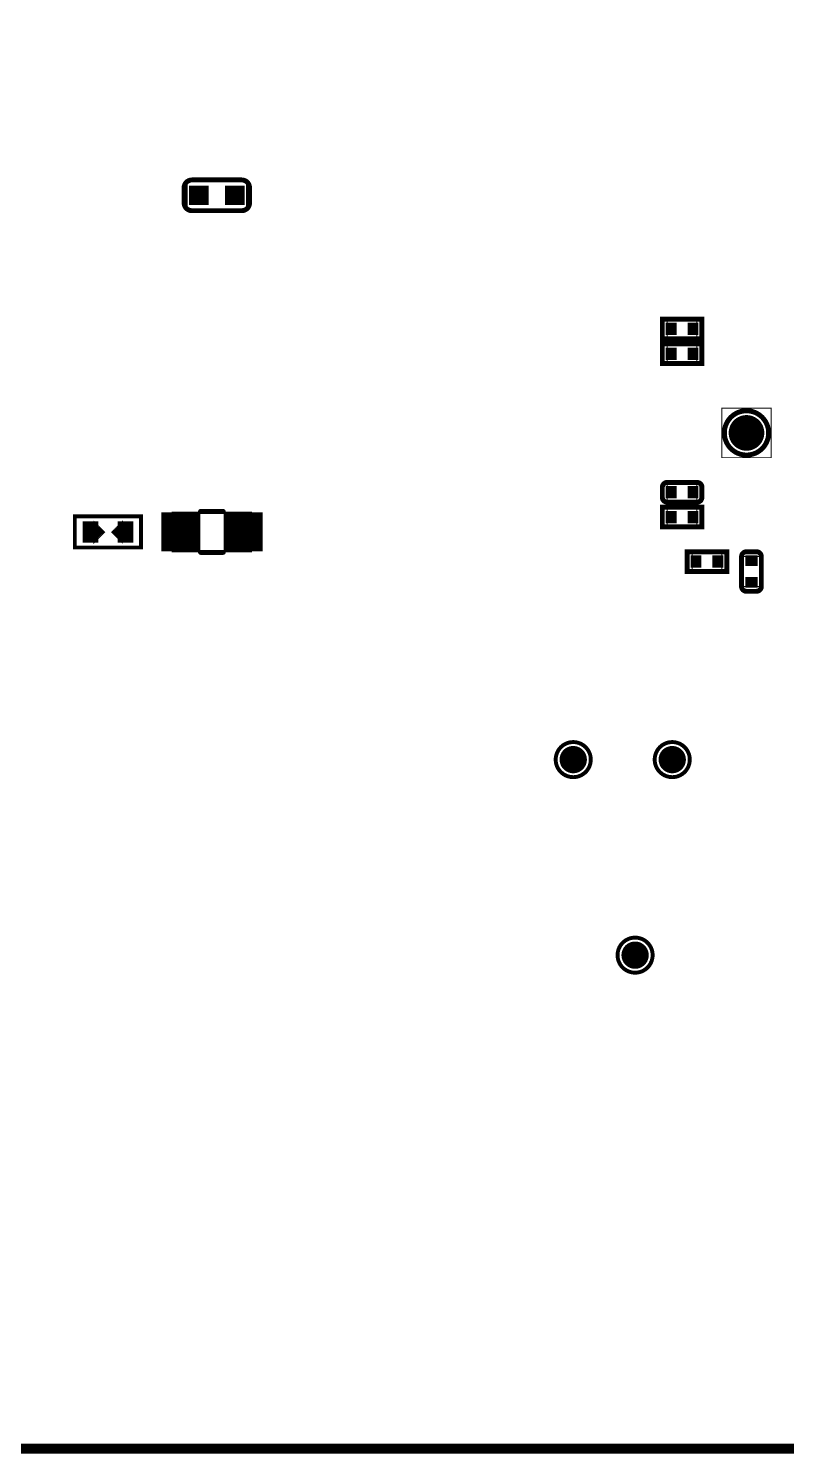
# Model space of a CAD drawing. Extents: x 57 to 160, y 60 to 134.
# Drawn here: x 115.44 to 134.88, y 59.92 to 96.48 of the extents above; entities that cross this region are included whole.
import ezdxf

# ---------------------------------------------------------------- set-up
doc = ezdxf.new("R2010")
doc.units = 0
doc.linetypes.add('TRMIDX_0', pattern=[2, 1, 1])
doc.linetypes.add('TRMIDX_1', pattern=[2, 1, 1])
for name, color, linetype in [('BOARD_OUTLINE_00', 255, 'CONTINUOUS'), ('DRIL_PLTE_THRU_01', 3, 'CONTINUOUS'), ('DRIL_PLTE_THRU_02', 253, 'CONTINUOUS'), ('DRIL_PLTE_THRU_03', 4, 'CONTINUOUS'), ('DRIL_PLTE_THRU_04', 253, 'CONTINUOUS'), ('DRIL_PLTE_THRU_05', 210, 'CONTINUOUS'), ('DRIL_PLTE_THRU_06', 253, 'CONTINUOUS'), ('DRIL_PLTE_THRU_07', 57, 'CONTINUOUS'), ('DRIL_PLTE_THRU_08', 231, 'CONTINUOUS'), ('DRIL_PLTE_THRU_09', 253, 'CONTINUOUS'), ('DRIL_PLTE_THRU_10', 112, 'CONTINUOUS'), ('DRIL_PLTE_THRU_11', 216, 'CONTINUOUS'), ('DRIL_PLTE_THRU_12', 5, 'CONTINUOUS'), ('PADS_BOT', 5, 'CONTINUOUS'), ('PADS_INNER', 3, 'CONTINUOUS'), ('PADS_TOP', 3, 'CONTINUOUS'), ('PADS_XR_121', 43, 'CONTINUOUS'), ('PADS_XR_122', 4, 'CONTINUOUS'), ('PADS_XR_123', 4, 'CONTINUOUS'), ('PADS_XR_128', 5, 'CONTINUOUS'), ('PART_BOT_2DLINE_01', 56, 'CONTINUOUS'), ('PART_BOT_2DLINE_116', 56, 'CONTINUOUS'), ('PART_BOT_2DLINE_117', 56, 'CONTINUOUS'), ('PART_BOT_2DLINE_118', 56, 'CONTINUOUS'), ('PART_BOT_2DLINE_119', 56, 'CONTINUOUS'), ('PART_BOT_2DLINE_120', 56, 'CONTINUOUS'), ('PART_BOT_2DLINE_126', 56, 'CONTINUOUS'), ('PART_BOT_COPPER_01', 56, 'CONTINUOUS')]:
    doc.layers.add(name, color=color, linetype=linetype)

# ---------------------------------------------------------------- blocks, each defined once
blk = doc.blocks.new('BOARD_62')
at = {"layer": 'BOARD_OUTLINE_00', "const_width": 0.254}
blk.add_lwpolyline([(-3, 71.247506, -0.396432827), (0, 74.247506), (94.190152, 74.247506, -0.365948033), (97.190152, 71.247506), (97.190152, 3, -0.372393427), (94.190152, 0), (0, 0, -0.406057892), (-3, 3)], format="xyb", close=True, dxfattribs=at)
blk = doc.blocks.new('SMOOTH_0$127')
at = {"const_width": 0.0635}
blk.add_lwpolyline([(-0.03175, 0, 1), (0.03175, 0, 1)], format="xyb", close=True, dxfattribs=at)
blk = doc.blocks.new('SMOOTH_0$0254')
at = {"const_width": 0.0127}
blk.add_lwpolyline([(-0.00635, 0, 1), (0.00635, 0, 1)], format="xyb", close=True, dxfattribs=at)
blk = doc.blocks.new('PART_BODY_BOT_4')
at = {"layer": 'PART_BOT_2DLINE_01', "const_width": 0.127}
blk.add_lwpolyline([(-0.839, -0.195, 0.414214), (-0.639, -0.394), (0.639, -0.394, 0.414214), (0.839, -0.195), (0.839, 0.195, 0.414214), (0.639, 0.394), (-0.639, 0.394, 0.414214), (-0.839, 0.195)], format="xyb", close=True, dxfattribs=at)
at = {"layer": 'PART_BOT_2DLINE_116', "const_width": 0.0254}
blk.add_lwpolyline([(0.762, 0.381), (-0.762, 0.381), (-0.762, -0.381), (0.762, -0.381)], close=True, dxfattribs=at)
at = {"layer": 'PART_BOT_2DLINE_117', "const_width": 0.0254}
blk.add_lwpolyline([(0.762, 0.381), (-0.762, 0.381), (-0.762, -0.381), (0.762, -0.381)], close=True, dxfattribs=at)
at = {"layer": 'PART_BOT_2DLINE_01'}
for p in [(-0.839, -0.195), (-0.639, -0.394)]:
    blk.add_blockref('SMOOTH_0$127', p, dxfattribs=at)
at = {"layer": 'PART_BOT_2DLINE_116'}
for p in [(-0.762, 0.381), (0.762, 0.381), (-0.762, -0.381), (0.762, -0.381)]:
    blk.add_blockref('SMOOTH_0$0254', p, dxfattribs=at)
at = {"layer": 'PART_BOT_2DLINE_117'}
for p in [(-0.762, 0.381), (0.762, 0.381), (-0.762, -0.381), (0.762, -0.381)]:
    blk.add_blockref('SMOOTH_0$0254', p, dxfattribs=at)
blk = doc.blocks.new('DRIL_HOLE_0')
blk.add_lwpolyline([(0, 0, 1), (0, 0, 1)], format="xyb", close=True)
blk = doc.blocks.new('PAD_0')
blk.add_lwpolyline([(0, 0, 1), (0, 0, 1)], format="xyb", close=True)
blk = doc.blocks.new('PAD_3')
at = {"const_width": 0.5}
blk.add_lwpolyline([(-0.25, 0), (0.25, 0)], dxfattribs=at)
blk = doc.blocks.new('STK_BOT_92')
at = {"layer": 'DRIL_PLTE_THRU_01'}
blk.add_blockref('DRIL_HOLE_0', (0, 0), dxfattribs=at)
at = {"layer": 'DRIL_PLTE_THRU_02'}
blk.add_blockref('DRIL_HOLE_0', (0, 0), dxfattribs=at)
at = {"layer": 'DRIL_PLTE_THRU_03'}
blk.add_blockref('DRIL_HOLE_0', (0, 0), dxfattribs=at)
at = {"layer": 'DRIL_PLTE_THRU_04'}
blk.add_blockref('DRIL_HOLE_0', (0, 0), dxfattribs=at)
at = {"layer": 'DRIL_PLTE_THRU_05'}
blk.add_blockref('DRIL_HOLE_0', (0, 0), dxfattribs=at)
at = {"layer": 'DRIL_PLTE_THRU_06'}
blk.add_blockref('DRIL_HOLE_0', (0, 0), dxfattribs=at)
at = {"layer": 'DRIL_PLTE_THRU_07'}
blk.add_blockref('DRIL_HOLE_0', (0, 0), dxfattribs=at)
at = {"layer": 'DRIL_PLTE_THRU_08'}
blk.add_blockref('DRIL_HOLE_0', (0, 0), dxfattribs=at)
at = {"layer": 'DRIL_PLTE_THRU_09'}
blk.add_blockref('DRIL_HOLE_0', (0, 0), dxfattribs=at)
at = {"layer": 'DRIL_PLTE_THRU_10'}
blk.add_blockref('DRIL_HOLE_0', (0, 0), dxfattribs=at)
at = {"layer": 'DRIL_PLTE_THRU_11'}
blk.add_blockref('DRIL_HOLE_0', (0, 0), dxfattribs=at)
at = {"layer": 'DRIL_PLTE_THRU_12'}
blk.add_blockref('DRIL_HOLE_0', (0, 0), dxfattribs=at)
at = {"layer": 'PADS_BOT', "rotation": 90}
blk.add_blockref('PAD_3', (0, 0), dxfattribs=at)
at = {"layer": 'PADS_INNER'}
blk.add_blockref('PAD_0', (0, 0), dxfattribs=at)
at = {"layer": 'PADS_TOP'}
blk.add_blockref('PAD_0', (0, 0), dxfattribs=at)
blk = doc.blocks.new('SYM_BOT_7')
for name, p in [('PART_BODY_BOT_4', (0, 0)), ('STK_BOT_92', (-0.463, 0)), ('STK_BOT_92', (0.463, 0))]:
    blk.add_blockref(name, p)
blk = doc.blocks.new('PART_BOT_49')
blk.add_blockref('SYM_BOT_7', (0, 0))
blk = doc.blocks.new('PART_BODY_BOT_13')
at = {"layer": 'PART_BOT_2DLINE_116', "const_width": 0.0254}
blk.add_lwpolyline([(-1.016, 0.508), (-1.016, -0.508), (1.016, -0.508), (1.016, 0.508)], close=True, dxfattribs=at)
at = {"layer": 'PART_BOT_2DLINE_117', "const_width": 0.0254}
blk.add_lwpolyline([(-1.016, 0.508), (-1.016, -0.508), (1.016, -0.508), (1.016, 0.508)], close=True, dxfattribs=at)
at = {"layer": 'PART_BOT_2DLINE_126', "const_width": 0.127}
for points in [[(-0.29, 0.525), (0.29, 0.525)], [(-0.29, -0.525), (0.29, -0.525)]]:
    blk.add_lwpolyline(points, dxfattribs=at)
at = {"layer": 'PART_BOT_2DLINE_116'}
for p in [(-1.016, 0.508), (1.016, 0.508), (-1.016, -0.508), (1.016, -0.508)]:
    blk.add_blockref('SMOOTH_0$0254', p, dxfattribs=at)
at = {"layer": 'PART_BOT_2DLINE_117'}
for p in [(-1.016, 0.508), (1.016, 0.508), (-1.016, -0.508), (1.016, -0.508)]:
    blk.add_blockref('SMOOTH_0$0254', p, dxfattribs=at)
at = {"layer": 'PART_BOT_2DLINE_126'}
for p in [(-0.29, 0.525), (0.29, 0.525), (-0.29, -0.525), (0.29, -0.525)]:
    blk.add_blockref('SMOOTH_0$127', p, dxfattribs=at)
blk = doc.blocks.new('PAD_5')
at = {"const_width": 1}
blk.add_lwpolyline([(-0.5, 0), (0.5, 0)], dxfattribs=at)
blk = doc.blocks.new('STK_BOT_105')
at = {"layer": 'DRIL_PLTE_THRU_01'}
blk.add_blockref('DRIL_HOLE_0', (0, 0), dxfattribs=at)
at = {"layer": 'DRIL_PLTE_THRU_02'}
blk.add_blockref('DRIL_HOLE_0', (0, 0), dxfattribs=at)
at = {"layer": 'DRIL_PLTE_THRU_03'}
blk.add_blockref('DRIL_HOLE_0', (0, 0), dxfattribs=at)
at = {"layer": 'DRIL_PLTE_THRU_04'}
blk.add_blockref('DRIL_HOLE_0', (0, 0), dxfattribs=at)
at = {"layer": 'DRIL_PLTE_THRU_05'}
blk.add_blockref('DRIL_HOLE_0', (0, 0), dxfattribs=at)
at = {"layer": 'DRIL_PLTE_THRU_06'}
blk.add_blockref('DRIL_HOLE_0', (0, 0), dxfattribs=at)
at = {"layer": 'DRIL_PLTE_THRU_07'}
blk.add_blockref('DRIL_HOLE_0', (0, 0), dxfattribs=at)
at = {"layer": 'DRIL_PLTE_THRU_08'}
blk.add_blockref('DRIL_HOLE_0', (0, 0), dxfattribs=at)
at = {"layer": 'DRIL_PLTE_THRU_09'}
blk.add_blockref('DRIL_HOLE_0', (0, 0), dxfattribs=at)
at = {"layer": 'DRIL_PLTE_THRU_10'}
blk.add_blockref('DRIL_HOLE_0', (0, 0), dxfattribs=at)
at = {"layer": 'DRIL_PLTE_THRU_11'}
blk.add_blockref('DRIL_HOLE_0', (0, 0), dxfattribs=at)
at = {"layer": 'DRIL_PLTE_THRU_12'}
blk.add_blockref('DRIL_HOLE_0', (0, 0), dxfattribs=at)
at = {"layer": 'PADS_BOT'}
blk.add_blockref('PAD_5', (0, 0), dxfattribs=at)
at = {"layer": 'PADS_INNER'}
blk.add_blockref('PAD_0', (0, 0), dxfattribs=at)
at = {"layer": 'PADS_TOP'}
blk.add_blockref('PAD_0', (0, 0), dxfattribs=at)
blk = doc.blocks.new('SYM_BOT_16')
for name, p in [('STK_BOT_105', (-0.8001, 0)), ('PART_BODY_BOT_13', (0, 0)), ('STK_BOT_105', (0.8001, 0))]:
    blk.add_blockref(name, p)
blk = doc.blocks.new('PART_BOT_314')
blk.add_blockref('SYM_BOT_16', (0, 0))
blk = doc.blocks.new('SMOOTH_0$0508')
at = {"const_width": 0.0254}
blk.add_lwpolyline([(-0.0127, 0, 1), (0.0127, 0, 1)], format="xyb", close=True, dxfattribs=at)
blk = doc.blocks.new('SMOOTH_0$1')
at = {"const_width": 0.05}
blk.add_lwpolyline([(-0.025, 0, 1), (0.025, 0, 1)], format="xyb", close=True, dxfattribs=at)
blk = doc.blocks.new('PART_BODY_BOT_10')
at = {"layer": 'PART_BOT_2DLINE_01', "const_width": 0.1}
blk.add_lwpolyline([(0.85, -0.4), (0.85, 0.4), (-0.85, 0.4), (-0.85, -0.4)], close=True, dxfattribs=at)
at = {"layer": 'PART_BOT_COPPER_01', "linetype": 'TRMIDX_0', "const_width": 0.0508}
for points in [[(-0.3048, 0.1905), (-0.4953, 0.1905)], [(-0.2667, 0.1524), (-0.4572, 0.1524)], [(-0.2413, 0.1143), (-0.4318, 0.1143)], [(-0.2159, 0.0889), (-0.4064, 0.0889)], [(-0.1905, 0.0635), (-0.381, 0.0635)], [(-0.1524, 0.0381), (-0.3429, 0.0381)], [(-0.1397, -0.0127), (-0.3302, -0.0127)], [(-0.127, 0.0127), (-0.3175, 0.0127)], [(-0.3048, -0.1778), (-0.4953, -0.1778)], [(-0.2667, -0.1397), (-0.4572, -0.1397)], [(-0.2286, -0.1016), (-0.4191, -0.1016)], [(-0.2032, -0.0635), (-0.3937, -0.0635)], [(-0.1651, -0.0381), (-0.3556, -0.0381)]]:
    blk.add_lwpolyline(points, dxfattribs=at)
at = {"layer": 'PART_BOT_COPPER_01', "linetype": 'TRMIDX_0', "const_width": 0.0254}
for points in [[(-0.3556, -0.2667), (-0.08255, 0.00635), (-0.36195, 0.28575), (-0.36195, -0.254), (-0.3556, -0.254)], [(-0.3048, -0.1651), (-0.1397, 0), (-0.31115, 0.17145), (-0.31115, -0.1524), (-0.3048, -0.1524)]]:
    blk.add_lwpolyline(points, close=True, dxfattribs=at)
at = {"layer": 'PART_BOT_COPPER_01', "linetype": 'TRMIDX_1', "const_width": 0.0254}
for points in [[(0.3683, 0.2794), (0.09525, 0.00635), (0.37465, -0.27305), (0.37465, 0.2667), (0.3683, 0.2667)], [(0.3175, 0.1778), (0.1524, 0.0127), (0.32385, -0.15875), (0.32385, 0.1651), (0.3175, 0.1651)]]:
    blk.add_lwpolyline(points, close=True, dxfattribs=at)
at = {"layer": 'PART_BOT_COPPER_01', "linetype": 'TRMIDX_1', "const_width": 0.0508}
for points in [[(0.1397, 0), (0.3302, 0)], [(0.1524, 0.0254), (0.3429, 0.0254)], [(0.1651, -0.0254), (0.3556, -0.0254)], [(0.1778, 0.0508), (0.3683, 0.0508)], [(0.2159, 0.0762), (0.4064, 0.0762)], [(0.2413, 0.1143), (0.4318, 0.1143)], [(0.2794, 0.1524), (0.4699, 0.1524)], [(0.3175, 0.1905), (0.508, 0.1905)], [(0.2032, -0.0508), (0.3937, -0.0508)], [(0.2286, -0.0762), (0.4191, -0.0762)], [(0.254, -0.1016), (0.4445, -0.1016)], [(0.2794, -0.1397), (0.4699, -0.1397)], [(0.3175, -0.1778), (0.508, -0.1778)]]:
    blk.add_lwpolyline(points, dxfattribs=at)
at = {"layer": 'PART_BOT_2DLINE_01'}
for p in [(-0.85, 0.4), (0.85, 0.4), (-0.85, -0.4), (0.85, -0.4)]:
    blk.add_blockref('SMOOTH_0$1', p, dxfattribs=at)
at = {"layer": 'PART_BOT_COPPER_01'}
for name, p in [('SMOOTH_0$0508', (-0.4953, 0.1905)), ('SMOOTH_0$0508', (-0.4572, 0.1524)), ('SMOOTH_0$0508', (-0.4318, 0.1143)), ('SMOOTH_0$0508', (-0.4064, 0.0889)), ('SMOOTH_0$0508', (-0.381, 0.0635)), ('SMOOTH_0$0254', (-0.36195, 0.28575)), ('SMOOTH_0$0508', (-0.3429, 0.0381)), ('SMOOTH_0$0508', (-0.3302, -0.0127)), ('SMOOTH_0$0508', (-0.3175, 0.0127)), ('SMOOTH_0$0508', (-0.3048, 0.1905)), ('SMOOTH_0$0254', (-0.31115, 0.17145)), ('SMOOTH_0$0508', (-0.2667, 0.1524)), ('SMOOTH_0$0508', (-0.2413, 0.1143)), ('SMOOTH_0$0508', (-0.2159, 0.0889)), ('SMOOTH_0$0508', (-0.1905, 0.0635)), ('SMOOTH_0$0508', (-0.1524, 0.0381)), ('SMOOTH_0$0508', (-0.1397, -0.0127)), ('SMOOTH_0$0508', (-0.127, 0.0127)), ('SMOOTH_0$0254', (-0.1397, 0)), ('SMOOTH_0$0254', (-0.08255, 0.00635)), ('SMOOTH_0$0254', (0.09525, 0.00635)), ('SMOOTH_0$0508', (0.1397, 0)), ('SMOOTH_0$0508', (0.1524, 0.0254)), ('SMOOTH_0$0254', (0.1524, 0.0127)), ('SMOOTH_0$0508', (0.1651, -0.0254)), ('SMOOTH_0$0508', (0.1778, 0.0508)), ('SMOOTH_0$0508', (0.2159, 0.0762)), ('SMOOTH_0$0508', (0.2413, 0.1143)), ('SMOOTH_0$0508', (0.2794, 0.1524)), ('SMOOTH_0$0508', (0.3175, 0.1905)), ('SMOOTH_0$0254', (0.3175, 0.1778)), ('SMOOTH_0$0254', (0.3175, 0.1651)), ('SMOOTH_0$0508', (0.3302, 0)), ('SMOOTH_0$0254', (0.32385, 0.1651)), ('SMOOTH_0$0508', (0.3429, 0.0254)), ('SMOOTH_0$0508', (0.3556, -0.0254)), ('SMOOTH_0$0508', (0.3683, 0.0508)), ('SMOOTH_0$0254', (0.3683, 0.2794)), ('SMOOTH_0$0254', (0.3683, 0.2667)), ('SMOOTH_0$0254', (0.37465, 0.2667)), ('SMOOTH_0$0508', (0.4064, 0.0762)), ('SMOOTH_0$0508', (0.4318, 0.1143)), ('SMOOTH_0$0508', (0.4699, 0.1524)), ('SMOOTH_0$0508', (0.508, 0.1905)), ('SMOOTH_0$0508', (-0.4953, -0.1778)), ('SMOOTH_0$0508', (-0.4572, -0.1397)), ('SMOOTH_0$0508', (-0.4191, -0.1016)), ('SMOOTH_0$0508', (-0.3937, -0.0635)), ('SMOOTH_0$0508', (-0.3556, -0.0381)), ('SMOOTH_0$0254', (-0.36195, -0.254)), ('SMOOTH_0$0254', (-0.3556, -0.254)), ('SMOOTH_0$0254', (-0.3556, -0.2667)), ('SMOOTH_0$0508', (-0.3048, -0.1778)), ('SMOOTH_0$0254', (-0.31115, -0.1524)), ('SMOOTH_0$0254', (-0.3048, -0.1524)), ('SMOOTH_0$0254', (-0.3048, -0.1651)), ('SMOOTH_0$0508', (-0.2667, -0.1397)), ('SMOOTH_0$0508', (-0.2286, -0.1016)), ('SMOOTH_0$0508', (-0.2032, -0.0635)), ('SMOOTH_0$0508', (-0.1651, -0.0381)), ('SMOOTH_0$0508', (0.2032, -0.0508)), ('SMOOTH_0$0508', (0.2286, -0.0762)), ('SMOOTH_0$0508', (0.254, -0.1016)), ('SMOOTH_0$0508', (0.2794, -0.1397)), ('SMOOTH_0$0508', (0.3175, -0.1778)), ('SMOOTH_0$0254', (0.32385, -0.15875)), ('SMOOTH_0$0254', (0.37465, -0.27305)), ('SMOOTH_0$0508', (0.3937, -0.0508)), ('SMOOTH_0$0508', (0.4191, -0.0762)), ('SMOOTH_0$0508', (0.4445, -0.1016)), ('SMOOTH_0$0508', (0.4699, -0.1397)), ('SMOOTH_0$0508', (0.508, -0.1778))]:
    blk.add_blockref(name, p, dxfattribs=at)
blk = doc.blocks.new('PAD_20')
at = {"const_width": 0.4}
blk.add_lwpolyline([(-0.275, 0), (0.275, 0)], dxfattribs=at)
blk = doc.blocks.new('STK_BOT_99')
at = {"layer": 'DRIL_PLTE_THRU_01'}
blk.add_blockref('DRIL_HOLE_0', (0, 0), dxfattribs=at)
at = {"layer": 'DRIL_PLTE_THRU_02'}
blk.add_blockref('DRIL_HOLE_0', (0, 0), dxfattribs=at)
at = {"layer": 'DRIL_PLTE_THRU_03'}
blk.add_blockref('DRIL_HOLE_0', (0, 0), dxfattribs=at)
at = {"layer": 'DRIL_PLTE_THRU_04'}
blk.add_blockref('DRIL_HOLE_0', (0, 0), dxfattribs=at)
at = {"layer": 'DRIL_PLTE_THRU_05'}
blk.add_blockref('DRIL_HOLE_0', (0, 0), dxfattribs=at)
at = {"layer": 'DRIL_PLTE_THRU_06'}
blk.add_blockref('DRIL_HOLE_0', (0, 0), dxfattribs=at)
at = {"layer": 'DRIL_PLTE_THRU_07'}
blk.add_blockref('DRIL_HOLE_0', (0, 0), dxfattribs=at)
at = {"layer": 'DRIL_PLTE_THRU_08'}
blk.add_blockref('DRIL_HOLE_0', (0, 0), dxfattribs=at)
at = {"layer": 'DRIL_PLTE_THRU_09'}
blk.add_blockref('DRIL_HOLE_0', (0, 0), dxfattribs=at)
at = {"layer": 'DRIL_PLTE_THRU_10'}
blk.add_blockref('DRIL_HOLE_0', (0, 0), dxfattribs=at)
at = {"layer": 'DRIL_PLTE_THRU_11'}
blk.add_blockref('DRIL_HOLE_0', (0, 0), dxfattribs=at)
at = {"layer": 'DRIL_PLTE_THRU_12'}
blk.add_blockref('DRIL_HOLE_0', (0, 0), dxfattribs=at)
at = {"layer": 'PADS_BOT', "rotation": 90}
blk.add_blockref('PAD_20', (0, 0), dxfattribs=at)
at = {"layer": 'PADS_INNER'}
blk.add_blockref('PAD_0', (0, 0), dxfattribs=at)
at = {"layer": 'PADS_TOP'}
blk.add_blockref('PAD_0', (0, 0), dxfattribs=at)
blk = doc.blocks.new('SYM_BOT_13')
for name, p in [('PART_BODY_BOT_10', (0, 0)), ('STK_BOT_99', (-0.45, 0)), ('STK_BOT_99', (0.45, 0))]:
    blk.add_blockref(name, p)
blk = doc.blocks.new('PART_BOT_729')
blk.add_blockref('SYM_BOT_13', (0, 0))
blk = doc.blocks.new('PART_BODY_BOT_36')
at = {"layer": 'PART_BOT_2DLINE_01', "const_width": 0.127}
blk.add_lwpolyline([(-0.508, 0.254), (0.508, 0.254), (0.508, -0.254), (-0.508, -0.254)], close=True, dxfattribs=at)
at = {"layer": 'PART_BOT_2DLINE_118', "const_width": 0.0254}
blk.add_lwpolyline([(-0.381, 0.254), (0.381, 0.254), (0.381, -0.254), (-0.381, -0.254)], close=True, dxfattribs=at)
at = {"layer": 'PART_BOT_2DLINE_119', "const_width": 0.0254}
blk.add_lwpolyline([(-0.381, 0.254), (0.381, 0.254), (0.381, -0.254), (-0.381, -0.254)], close=True, dxfattribs=at)
at = {"layer": 'PART_BOT_2DLINE_01'}
for p in [(-0.508, 0.254), (0.508, 0.254), (-0.508, -0.254), (0.508, -0.254)]:
    blk.add_blockref('SMOOTH_0$127', p, dxfattribs=at)
at = {"layer": 'PART_BOT_2DLINE_118'}
for p in [(-0.381, 0.254), (0.381, 0.254), (-0.381, -0.254), (0.381, -0.254)]:
    blk.add_blockref('SMOOTH_0$0254', p, dxfattribs=at)
at = {"layer": 'PART_BOT_2DLINE_119'}
for p in [(-0.381, 0.254), (0.381, 0.254), (-0.381, -0.254), (0.381, -0.254)]:
    blk.add_blockref('SMOOTH_0$0254', p, dxfattribs=at)
blk = doc.blocks.new('PAD_1')
at = {"const_width": 0.2794}
blk.add_lwpolyline([(-0.15875, 0), (0.15875, 0)], dxfattribs=at)
blk = doc.blocks.new('STK_BOT_90')
at = {"layer": 'DRIL_PLTE_THRU_01'}
blk.add_blockref('DRIL_HOLE_0', (0, 0), dxfattribs=at)
at = {"layer": 'DRIL_PLTE_THRU_02'}
blk.add_blockref('DRIL_HOLE_0', (0, 0), dxfattribs=at)
at = {"layer": 'DRIL_PLTE_THRU_03'}
blk.add_blockref('DRIL_HOLE_0', (0, 0), dxfattribs=at)
at = {"layer": 'DRIL_PLTE_THRU_04'}
blk.add_blockref('DRIL_HOLE_0', (0, 0), dxfattribs=at)
at = {"layer": 'DRIL_PLTE_THRU_05'}
blk.add_blockref('DRIL_HOLE_0', (0, 0), dxfattribs=at)
at = {"layer": 'DRIL_PLTE_THRU_06'}
blk.add_blockref('DRIL_HOLE_0', (0, 0), dxfattribs=at)
at = {"layer": 'DRIL_PLTE_THRU_07'}
blk.add_blockref('DRIL_HOLE_0', (0, 0), dxfattribs=at)
at = {"layer": 'DRIL_PLTE_THRU_08'}
blk.add_blockref('DRIL_HOLE_0', (0, 0), dxfattribs=at)
at = {"layer": 'DRIL_PLTE_THRU_09'}
blk.add_blockref('DRIL_HOLE_0', (0, 0), dxfattribs=at)
at = {"layer": 'DRIL_PLTE_THRU_10'}
blk.add_blockref('DRIL_HOLE_0', (0, 0), dxfattribs=at)
at = {"layer": 'DRIL_PLTE_THRU_11'}
blk.add_blockref('DRIL_HOLE_0', (0, 0), dxfattribs=at)
at = {"layer": 'DRIL_PLTE_THRU_12'}
blk.add_blockref('DRIL_HOLE_0', (0, 0), dxfattribs=at)
at = {"layer": 'PADS_BOT', "rotation": 90}
blk.add_blockref('PAD_1', (0, 0), dxfattribs=at)
at = {"layer": 'PADS_INNER'}
blk.add_blockref('PAD_0', (0, 0), dxfattribs=at)
at = {"layer": 'PADS_TOP'}
blk.add_blockref('PAD_0', (0, 0), dxfattribs=at)
blk = doc.blocks.new('SYM_BOT_39')
for name, p in [('PART_BODY_BOT_36', (0, 0)), ('STK_BOT_90', (-0.2794, 0)), ('STK_BOT_90', (0.2794, 0))]:
    blk.add_blockref(name, p)
blk = doc.blocks.new('PART_BOT_749')
blk.add_blockref('SYM_BOT_39', (0, 0))
blk = doc.blocks.new('PART_BOT_750')
blk.add_blockref('SYM_BOT_39', (0, 0))
blk = doc.blocks.new('PART_BODY_BOT_45')
at = {"layer": 'PART_BOT_2DLINE_126', "const_width": 0.10008}
blk.add_lwpolyline([(0.450088, 0, 1), (-0.450088, 0, 1)], format="xyb", close=True, dxfattribs=at)
blk = doc.blocks.new('PAD_13')
at = {"const_width": 0.35}
blk.add_lwpolyline([(0, -0.175, 1), (0, 0.175, 1)], format="xyb", close=True, dxfattribs=at)
blk = doc.blocks.new('STK_BOT_165')
at = {"layer": 'DRIL_PLTE_THRU_01'}
blk.add_blockref('DRIL_HOLE_0', (0, 0), dxfattribs=at)
at = {"layer": 'DRIL_PLTE_THRU_02'}
blk.add_blockref('DRIL_HOLE_0', (0, 0), dxfattribs=at)
at = {"layer": 'DRIL_PLTE_THRU_03'}
blk.add_blockref('DRIL_HOLE_0', (0, 0), dxfattribs=at)
at = {"layer": 'DRIL_PLTE_THRU_04'}
blk.add_blockref('DRIL_HOLE_0', (0, 0), dxfattribs=at)
at = {"layer": 'DRIL_PLTE_THRU_05'}
blk.add_blockref('DRIL_HOLE_0', (0, 0), dxfattribs=at)
at = {"layer": 'DRIL_PLTE_THRU_06'}
blk.add_blockref('DRIL_HOLE_0', (0, 0), dxfattribs=at)
at = {"layer": 'DRIL_PLTE_THRU_07'}
blk.add_blockref('DRIL_HOLE_0', (0, 0), dxfattribs=at)
at = {"layer": 'DRIL_PLTE_THRU_08'}
blk.add_blockref('DRIL_HOLE_0', (0, 0), dxfattribs=at)
at = {"layer": 'DRIL_PLTE_THRU_09'}
blk.add_blockref('DRIL_HOLE_0', (0, 0), dxfattribs=at)
at = {"layer": 'DRIL_PLTE_THRU_10'}
blk.add_blockref('DRIL_HOLE_0', (0, 0), dxfattribs=at)
at = {"layer": 'DRIL_PLTE_THRU_11'}
blk.add_blockref('DRIL_HOLE_0', (0, 0), dxfattribs=at)
at = {"layer": 'DRIL_PLTE_THRU_12'}
blk.add_blockref('DRIL_HOLE_0', (0, 0), dxfattribs=at)
at = {"layer": 'PADS_BOT'}
blk.add_blockref('PAD_13', (0, 0), dxfattribs=at)
at = {"layer": 'PADS_INNER'}
blk.add_blockref('PAD_0', (0, 0), dxfattribs=at)
at = {"layer": 'PADS_TOP'}
blk.add_blockref('PAD_0', (0, 0), dxfattribs=at)
blk = doc.blocks.new('SYM_BOT_48')
for name in ['PART_BODY_BOT_45', 'STK_BOT_165']:
    blk.add_blockref(name, (0, 0))
blk = doc.blocks.new('PART_BOT_773')
blk.add_blockref('SYM_BOT_48', (0, 0))
blk = doc.blocks.new('PART_BOT_774')
blk.add_blockref('SYM_BOT_48', (0, 0))
blk = doc.blocks.new('PART_BOT_775')
blk.add_blockref('SYM_BOT_48', (0, 0))
blk = doc.blocks.new('PART_BODY_BOT_2')
at = {"layer": 'PART_BOT_2DLINE_01', "const_width": 0.127}
blk.add_lwpolyline([(-0.508, -0.127, 0.414214), (-0.381, -0.254), (0.381, -0.254, 0.414214), (0.508, -0.127), (0.508, 0.127, 0.414214), (0.381, 0.254), (-0.381, 0.254, 0.414214), (-0.508, 0.127)], format="xyb", close=True, dxfattribs=at)
at = {"layer": 'PART_BOT_2DLINE_116', "const_width": 0.0254}
blk.add_lwpolyline([(-0.381, 0.254), (-0.381, -0.254), (0.381, -0.254), (0.381, 0.254)], close=True, dxfattribs=at)
at = {"layer": 'PART_BOT_2DLINE_117', "const_width": 0.0254}
blk.add_lwpolyline([(-0.381, 0.254), (-0.381, -0.254), (0.381, -0.254), (0.381, 0.254)], close=True, dxfattribs=at)
at = {"layer": 'PART_BOT_2DLINE_01'}
for p in [(-0.508, -0.127), (-0.381, -0.254)]:
    blk.add_blockref('SMOOTH_0$127', p, dxfattribs=at)
at = {"layer": 'PART_BOT_2DLINE_116'}
for p in [(-0.381, 0.254), (0.381, 0.254), (-0.381, -0.254), (0.381, -0.254)]:
    blk.add_blockref('SMOOTH_0$0254', p, dxfattribs=at)
at = {"layer": 'PART_BOT_2DLINE_117'}
for p in [(-0.381, 0.254), (0.381, 0.254), (-0.381, -0.254), (0.381, -0.254)]:
    blk.add_blockref('SMOOTH_0$0254', p, dxfattribs=at)
blk = doc.blocks.new('SYM_BOT_5')
for name, p in [('PART_BODY_BOT_2', (0, 0)), ('STK_BOT_90', (-0.279, 0)), ('STK_BOT_90', (0.279, 0))]:
    blk.add_blockref(name, p)
blk = doc.blocks.new('PART_BOT_837')
blk.add_blockref('SYM_BOT_5', (0, 0))
blk = doc.blocks.new('PART_BOT_840')
blk.add_blockref('SYM_BOT_5', (0, 0))
blk = doc.blocks.new('PART_BOT_855')
blk.add_blockref('SYM_BOT_39', (0, 0))
blk = doc.blocks.new('PART_BOT_856')
blk.add_blockref('SYM_BOT_39', (0, 0))
blk = doc.blocks.new('PART_BODY_BOT_15')
at = {"layer": 'PART_BOT_2DLINE_120', "const_width": 0.0254}
blk.add_lwpolyline([(-0.635, -0.635), (0.635, -0.635), (0.635, 0.635), (-0.635, 0.635)], close=True, dxfattribs=at)
at = {"layer": 'PART_BOT_2DLINE_126', "const_width": 0.127}
blk.add_lwpolyline([(-0.567944, 0, 1), (0.567944, 0, 1)], format="xyb", close=True, dxfattribs=at)
at = {"layer": 'PART_BOT_2DLINE_120'}
for p in [(-0.635, 0.635), (0.635, 0.635), (-0.635, -0.635), (0.635, -0.635)]:
    blk.add_blockref('SMOOTH_0$0254', p, dxfattribs=at)
blk = doc.blocks.new('PAD_7')
at = {"const_width": 0.4572}
blk.add_lwpolyline([(0, -0.2286, 1), (0, 0.2286, 1)], format="xyb", close=True, dxfattribs=at)
blk = doc.blocks.new('PAD_8')
at = {"const_width": 0.4064}
blk.add_lwpolyline([(0, -0.2032, 1), (0, 0.2032, 1)], format="xyb", close=True, dxfattribs=at)
blk = doc.blocks.new('STK_BOT_107')
at = {"layer": 'DRIL_PLTE_THRU_01'}
blk.add_blockref('DRIL_HOLE_0', (0, 0), dxfattribs=at)
at = {"layer": 'DRIL_PLTE_THRU_02'}
blk.add_blockref('DRIL_HOLE_0', (0, 0), dxfattribs=at)
at = {"layer": 'DRIL_PLTE_THRU_03'}
blk.add_blockref('DRIL_HOLE_0', (0, 0), dxfattribs=at)
at = {"layer": 'DRIL_PLTE_THRU_04'}
blk.add_blockref('DRIL_HOLE_0', (0, 0), dxfattribs=at)
at = {"layer": 'DRIL_PLTE_THRU_05'}
blk.add_blockref('DRIL_HOLE_0', (0, 0), dxfattribs=at)
at = {"layer": 'DRIL_PLTE_THRU_06'}
blk.add_blockref('DRIL_HOLE_0', (0, 0), dxfattribs=at)
at = {"layer": 'DRIL_PLTE_THRU_07'}
blk.add_blockref('DRIL_HOLE_0', (0, 0), dxfattribs=at)
at = {"layer": 'DRIL_PLTE_THRU_08'}
blk.add_blockref('DRIL_HOLE_0', (0, 0), dxfattribs=at)
at = {"layer": 'DRIL_PLTE_THRU_09'}
blk.add_blockref('DRIL_HOLE_0', (0, 0), dxfattribs=at)
at = {"layer": 'DRIL_PLTE_THRU_10'}
blk.add_blockref('DRIL_HOLE_0', (0, 0), dxfattribs=at)
at = {"layer": 'DRIL_PLTE_THRU_11'}
blk.add_blockref('DRIL_HOLE_0', (0, 0), dxfattribs=at)
at = {"layer": 'DRIL_PLTE_THRU_12'}
blk.add_blockref('DRIL_HOLE_0', (0, 0), dxfattribs=at)
at = {"layer": 'PADS_BOT'}
blk.add_blockref('PAD_8', (0, 0), dxfattribs=at)
at = {"layer": 'PADS_INNER'}
blk.add_blockref('PAD_0', (0, 0), dxfattribs=at)
at = {"layer": 'PADS_TOP'}
blk.add_blockref('PAD_0', (0, 0), dxfattribs=at)
at = {"layer": 'PADS_XR_121'}
blk.add_blockref('PAD_7', (0, 0), dxfattribs=at)
at = {"layer": 'PADS_XR_122'}
blk.add_blockref('PAD_0', (0, 0), dxfattribs=at)
at = {"layer": 'PADS_XR_123'}
blk.add_blockref('PAD_8', (0, 0), dxfattribs=at)
at = {"layer": 'PADS_XR_128'}
blk.add_blockref('PAD_0', (0, 0), dxfattribs=at)
blk = doc.blocks.new('SYM_BOT_18')
for name in ['PART_BODY_BOT_15', 'STK_BOT_107']:
    blk.add_blockref(name, (0, 0))
blk = doc.blocks.new('PART_BOT_869')
blk.add_blockref('SYM_BOT_18', (0, 0))

msp = doc.modelspace()

# ---------------------------------------------------------------- block references
msp.add_blockref('BOARD_62', (62.704, 60.048))
at = {"xscale": -1}
for name, p, rotation in [('PART_BOT_49', (120.269, 92.202), -180), ('PART_BOT_840', (132.207, 84.582), -180), ('PART_BOT_729', (117.475, 83.566), -180), ('PART_BOT_837', (133.985, 82.55), -90)]:
    msp.add_blockref(name, p, dxfattribs=dict(at, rotation=rotation))
for name, p in [('PART_BOT_749', (132.207, 88.773)), ('PART_BOT_750', (132.207, 88.138)), ('PART_BOT_869', (133.858, 86.106)), ('PART_BOT_314', (120.142, 83.566)), ('PART_BOT_856', (132.207, 83.947)), ('PART_BOT_855', (132.842, 82.804)), ('PART_BOT_773', (129.413, 77.724)), ('PART_BOT_774', (131.953, 77.724)), ('PART_BOT_775', (131, 72.707))]:
    msp.add_blockref(name, p, dxfattribs=at)

doc.saveas('drawing.dxf')
